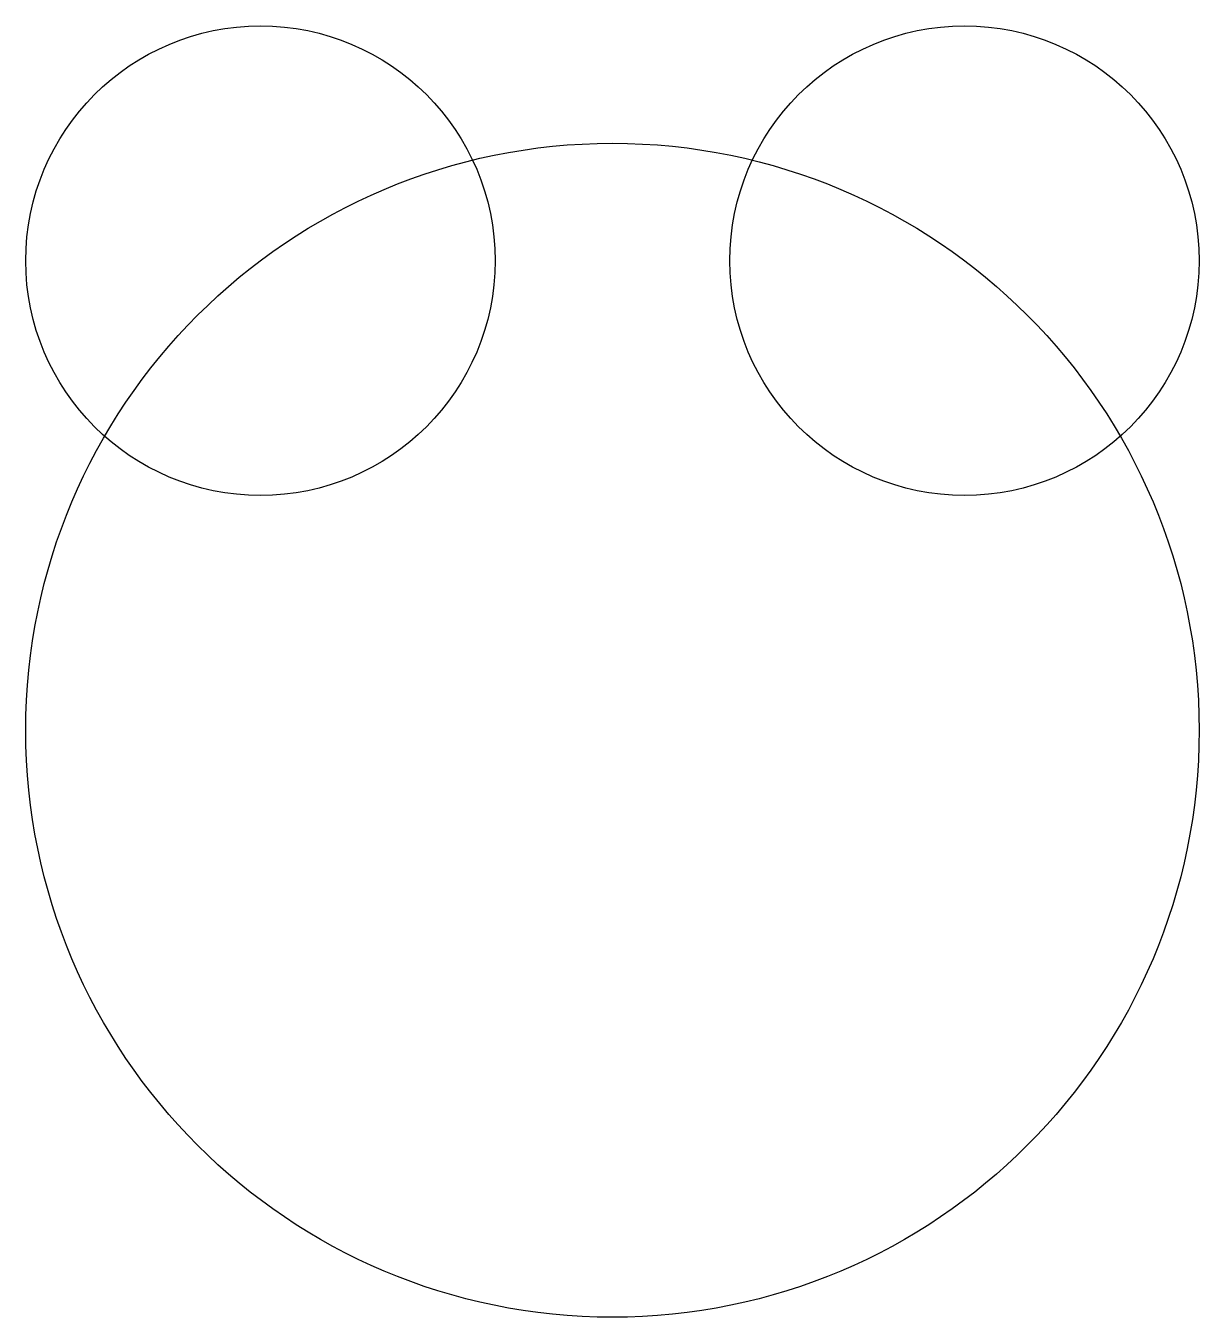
# Model space of a CAD drawing. Header units: millimetres. Extents: x 79 to 179, y 28 to 138.
import ezdxf

# ---------------------------------------------------------------- set-up
doc = ezdxf.new("R2010")
doc.units = ezdxf.units.MM
doc.header["$MEASUREMENT"] = 0

msp = doc.modelspace()

# ---------------------------------------------------------------- linework, layer by layer
for centre, radius in [((99.18, 117.64), 20), ((159.18, 117.64), 20), ((129.18, 77.64), 50)]:
    msp.add_circle(centre, radius)

doc.saveas('drawing.dxf')
